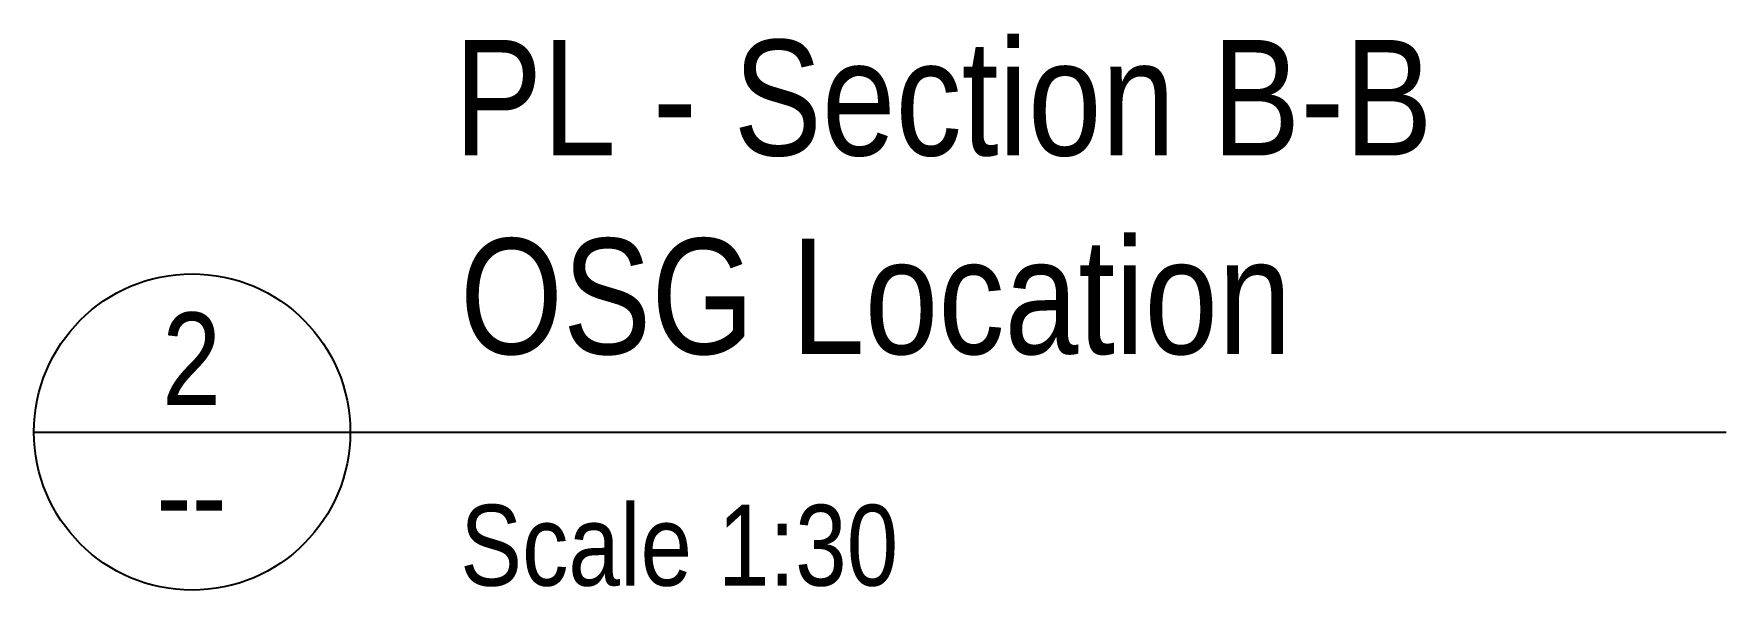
# Model space of a CAD drawing. Header units: millimetres. Extents: x 3615 to 23385, y 1892 to 17185.
# Drawn here: x 13871 to 16067, y 8350 to 9072 of the extents above; entities that cross this region are included whole.
import ezdxf
from ezdxf.enums import TextEntityAlignment as Align

# ---------------------------------------------------------------- set-up
doc = ezdxf.new("R2010")
doc.units = ezdxf.units.MM
doc.header["$MEASUREMENT"] = 0
doc.layers.add('TEXT_DWGTITLE', color=7, linetype='Continuous')
doc.styles.add('Arial Main', font='ARIALN.TTF')

msp = doc.modelspace()

# ---------------------------------------------------------------- linework, layer by layer
msp.add_line((13871.1, 8555), (16067.4, 8555))
msp.add_circle((14076.5, 8555), 205.3)

# ---------------------------------------------------------------- texts
at = {"layer": 'TEXT_DWGTITLE', "color": 7, "style": 'Arial Main'}
for s, height, p in [('PL - Section B-B', 150, (14416.4, 8914)), ('OSG Location', 150, (14424.1, 8656.2)), ('Scale 1:30', 105, (14424.5, 8355.5))]:
    msp.add_text(s, height=height, dxfattribs=at).set_placement(p)
for s, p in [('2', (14075.9, 8590.1)), ('--', (14075.9, 8413.3))]:
    msp.add_text(s, height=120, dxfattribs=at).set_placement(p, align=Align.CENTER)

doc.saveas('drawing.dxf')
